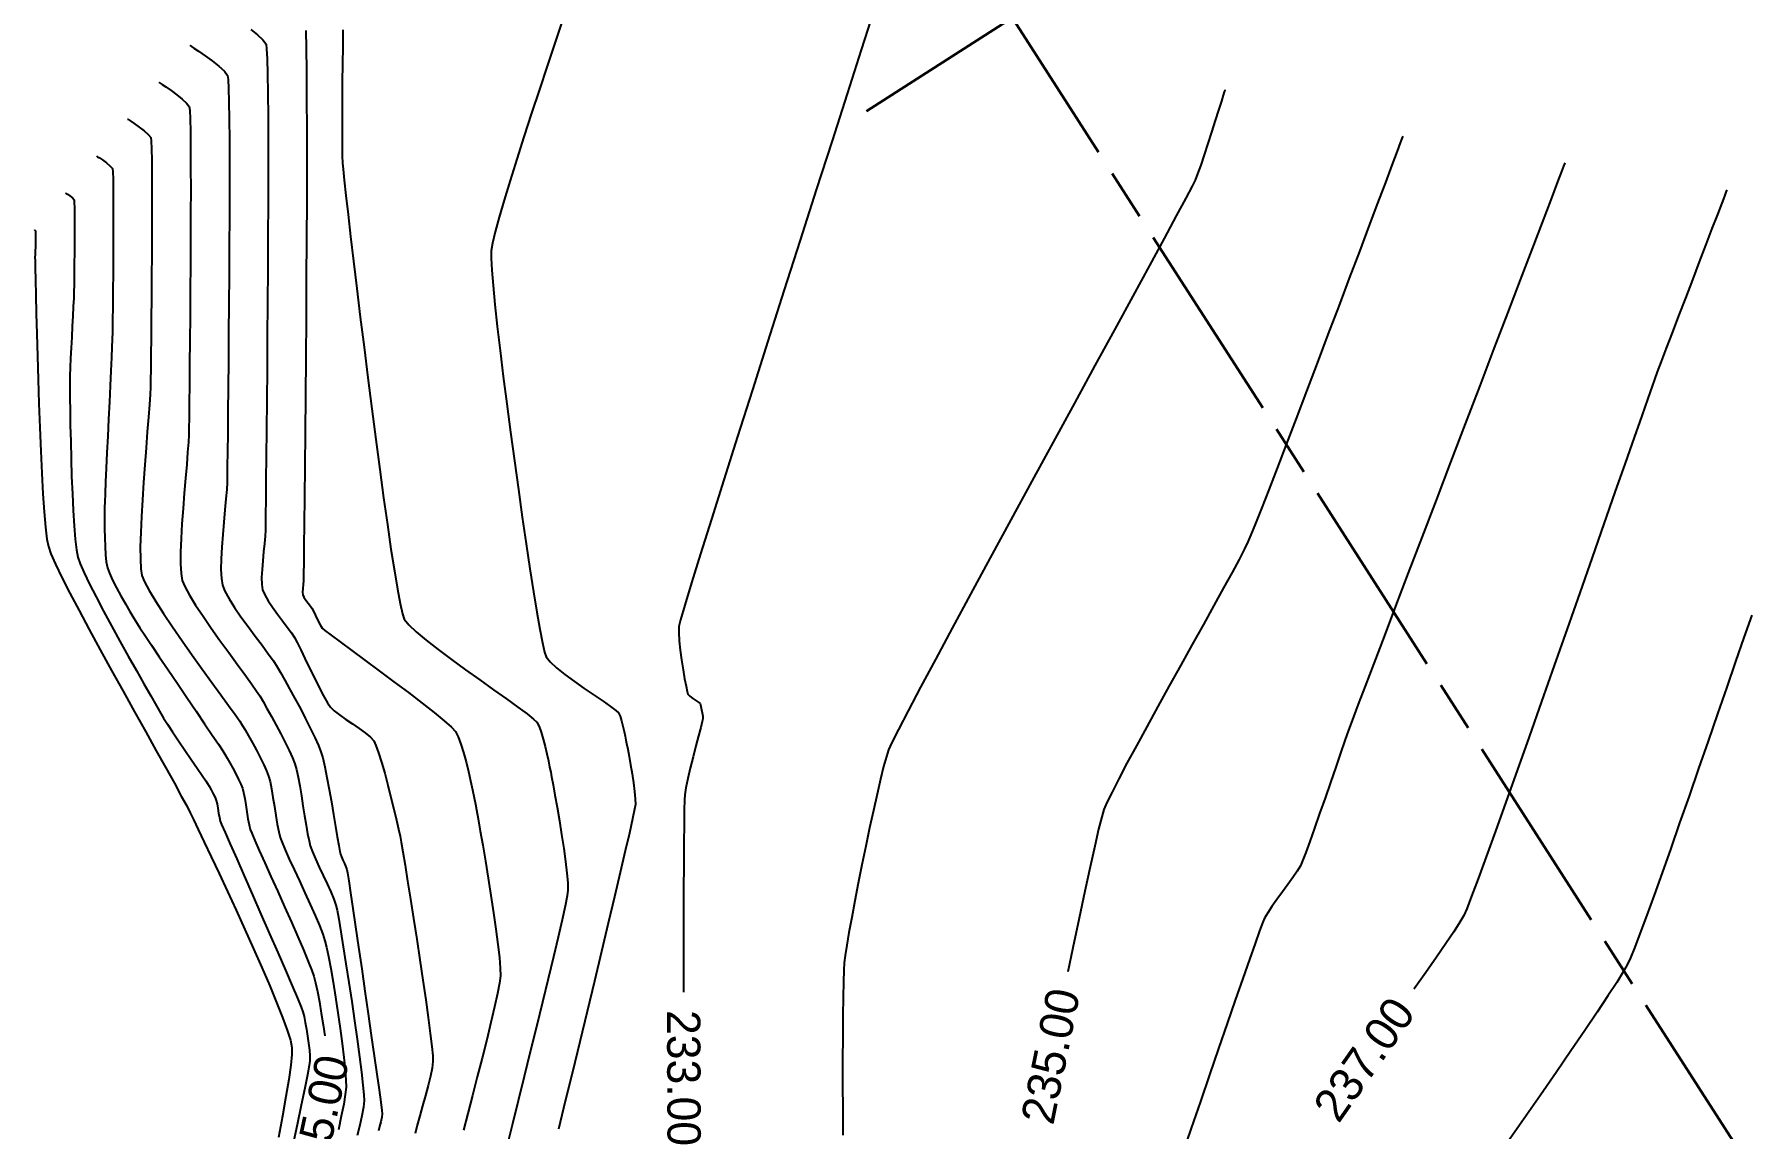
# Model space of a CAD drawing. Header units: metres. Extents: x 708941 to 724052, y 5405153 to 5413472.
# Drawn here: x 708940.7 to 709147.3, y 5412067.6 to 5412199.2 of the extents above; entities that cross this region are included whole.
import ezdxf

# ---------------------------------------------------------------- set-up
doc = ezdxf.new("R2010")
doc.units = ezdxf.units.M
doc.header["$LTSCALE"] = 12.7
doc.header["$MEASUREMENT"] = 0
doc.linetypes.add('ACAD_ISO08W100', pattern=[36, 24, -3, 6, -3])
doc.layers.add('CONT-MJR1', color=252, linetype='Continuous')
doc.layers.add('CONT-MNR1', color=251, linetype='Continuous')
doc.layers.add('corte', color=214, linetype='ACAD_ISO08W100', lineweight=40)

msp = doc.modelspace()

# ---------------------------------------------------------------- linework, layer by layer
at = {"layer": 'CONT-MJR1', "flags": 128}
for points, elevation in [([(708973.36, 5412199.68), (708973.41, 5412197.54), (708973.45, 5412194.78), (708973.47, 5412191.48), (708973.49, 5412187.72), (708973.49, 5412183.59), (708973.48, 5412179.17), (708973.46, 5412174.55), (708973.43, 5412169.8), (708973.4, 5412165.03), (708973.37, 5412160.3), (708973.33, 5412155.7), (708973.29, 5412151.32), (708973.25, 5412147.24), (708973.21, 5412143.55), (708973.18, 5412140.33), (708973.15, 5412137.67), (708973.13, 5412135.64), (708973.11, 5412134.33), (708973.11, 5412133.84), (708973.08, 5412133.49), (708973.04, 5412133.04), (708973, 5412132.55), (708972.98, 5412132.11), (708973.01, 5412131.79), (708973.15, 5412131.51), (708973.38, 5412131.16), (708973.66, 5412130.79), (708973.92, 5412130.44), (708974.1, 5412130.17), (708974.28, 5412129.82), (708974.53, 5412129.3), (708974.8, 5412128.71), (708975.08, 5412128.17), (708975.33, 5412127.79), (708975.66, 5412127.51), (708976.41, 5412126.94), (708977.52, 5412126.12), (708978.91, 5412125.09), (708980.49, 5412123.92), (708982.21, 5412122.65), (708983.97, 5412121.33), (708985.71, 5412120.02), (708987.35, 5412118.77), (708988.81, 5412117.62), (708990.01, 5412116.63), (708990.89, 5412115.86), (708991.36, 5412115.34), (708991.71, 5412114.69), (708992.04, 5412113.83), (708992.36, 5412112.81), (708992.66, 5412111.7), (708992.94, 5412110.54), (708993.19, 5412109.4), (708993.42, 5412108.32), (708993.61, 5412107.37), (708993.77, 5412106.61), (708993.9, 5412105.93), (708994.1, 5412104.83), (708994.36, 5412103.38), (708994.66, 5412101.67), (708994.98, 5412099.76), (708995.31, 5412097.72), (708995.64, 5412095.62), (708995.96, 5412093.55), (708996.24, 5412091.56), (708996.48, 5412089.74), (708996.66, 5412088.15), (708996.77, 5412086.87), (708996.79, 5412085.96), (708996.68, 5412085.1), (708996.44, 5412083.83), (708996.09, 5412082.22), (708995.65, 5412080.35), (708995.13, 5412078.28), (708994.57, 5412076.08), (708993.99, 5412073.83), (708993.41, 5412071.58), (708992.85, 5412069.42), (708992.33, 5412067.41)], 230), ([(709105.36, 5412186.97), (709105.33, 5412186.89), (709105.25, 5412186.66), (709105.05, 5412186.14), (709104.68, 5412185.15), (709104.05, 5412183.48), (709103.26, 5412181.38), (709102.33, 5412178.9), (709101.28, 5412176.12), (709100.13, 5412173.09), (709098.92, 5412169.87), (709097.65, 5412166.51), (709096.35, 5412163.09), (709095.05, 5412159.65), (709093.77, 5412156.27), (709092.52, 5412152.99), (709091.33, 5412149.88), (709090.23, 5412147.01), (709089.23, 5412144.42), (709088.36, 5412142.18), (709087.64, 5412140.35), (709087.09, 5412138.99), (709086.73, 5412138.15), (709086.31, 5412137.3), (709085.66, 5412136.05), (709084.81, 5412134.47), (709083.79, 5412132.61), (709082.63, 5412130.51), (709081.37, 5412128.23), (709080.03, 5412125.83), (709078.64, 5412123.34), (709077.25, 5412120.83), (709075.87, 5412118.34), (709074.55, 5412115.93), (709073.3, 5412113.64), (709072.17, 5412111.54), (709071.18, 5412109.66), (709070.37, 5412108.07), (709069.76, 5412106.82), (709069.39, 5412105.95), (709069.13, 5412105.08), (709068.76, 5412103.6), (709068.29, 5412101.57), (709067.74, 5412099.07), (709067.1, 5412096.15), (709066.41, 5412092.88), (709065.67, 5412089.34), (709065.07, 5412086.44)], 235), ([(708948.19, 5412184.57), (708948.22, 5412184.55), (708948.32, 5412184.48), (708948.53, 5412184.34), (708948.89, 5412184.09), (708949.39, 5412183.73), (708949.84, 5412183.36), (708950.1, 5412183.05), (708950.14, 5412182.67), (708950.17, 5412181.78), (708950.19, 5412180.46), (708950.2, 5412178.8), (708950.2, 5412176.89), (708950.19, 5412174.81), (708950.18, 5412172.64), (708950.17, 5412170.47), (708950.15, 5412168.37), (708950.13, 5412166.45), (708950.11, 5412164.77), (708950.09, 5412163.42), (708950.07, 5412162.49), (708950.04, 5412161.59), (708949.99, 5412160.32), (708949.92, 5412158.74), (708949.83, 5412156.94), (708949.74, 5412154.98), (708949.64, 5412152.93), (708949.54, 5412150.88), (708949.44, 5412148.88), (708949.35, 5412147.02), (708949.27, 5412145.36), (708949.21, 5412143.98), (708949.17, 5412142.95), (708949.16, 5412142.34), (708949.16, 5412141.63), (708949.15, 5412140.73), (708949.16, 5412139.73), (708949.17, 5412138.66), (708949.21, 5412137.6), (708949.27, 5412136.61), (708949.36, 5412135.74), (708949.5, 5412135.05), (708949.73, 5412134.39), (708950.11, 5412133.57), (708950.58, 5412132.64), (708951.11, 5412131.67), (708951.67, 5412130.7), (708952.2, 5412129.79), (708952.68, 5412128.99), (708953.07, 5412128.35), (708953.41, 5412127.82), (708954, 5412126.92), (708954.79, 5412125.74), (708955.74, 5412124.33), (708956.79, 5412122.76), (708957.92, 5412121.11), (708959.05, 5412119.43), (708960.16, 5412117.79), (708961.19, 5412116.27), (708962.1, 5412114.92), (708962.85, 5412113.81), (708963.37, 5412113.02), (708963.64, 5412112.61), (708963.9, 5412112.16), (708964.22, 5412111.58), (708964.58, 5412110.93), (708964.94, 5412110.25), (708965.27, 5412109.59), (708965.55, 5412109), (708965.74, 5412108.52), (708965.88, 5412108), (708966.02, 5412107.31), (708966.15, 5412106.51), (708966.28, 5412105.67), (708966.41, 5412104.86), (708966.54, 5412104.14), (708966.68, 5412103.58), (708966.86, 5412103.11), (708967.24, 5412102.24), (708967.77, 5412101.03), (708968.43, 5412099.56), (708969.18, 5412097.89), (708969.99, 5412096.09), (708970.82, 5412094.25), (708971.63, 5412092.41), (708972.4, 5412090.66), (708973.09, 5412089.07), (708973.67, 5412087.7), (708974.1, 5412086.62), (708974.34, 5412085.91), (708974.54, 5412085.11), (708974.76, 5412084.07), (708975, 5412082.83), (708975.23, 5412081.48), (708975.45, 5412080.06), (708975.64, 5412078.73)], 225)]:
    msp.add_lwpolyline(points, dxfattribs=dict(at, elevation=elevation))
at = {"layer": 'CONT-MNR1', "flags": 128}
for points, elevation in [([(709004.23, 5412200.77), (709003.34, 5412198.15), (709002.42, 5412195.39), (709001.48, 5412192.56), (709000.54, 5412189.7), (708999.62, 5412186.89), (708998.75, 5412184.17), (708997.95, 5412181.61), (708997.23, 5412179.26), (708996.62, 5412177.19), (708996.15, 5412175.44), (708995.82, 5412174.08), (708995.67, 5412173.16), (708995.66, 5412172.27), (708995.74, 5412170.85), (708995.9, 5412168.98), (708996.13, 5412166.7), (708996.41, 5412164.07), (708996.75, 5412161.16), (708997.13, 5412158.03), (708997.55, 5412154.74), (708998, 5412151.34), (708998.46, 5412147.9), (708998.94, 5412144.47), (708999.42, 5412141.13), (708999.89, 5412137.92), (709000.34, 5412134.9), (709000.77, 5412132.15), (709001.17, 5412129.71), (709001.53, 5412127.65), (709001.84, 5412126.03), (709002.1, 5412124.91), (709002.29, 5412124.34), (709002.77, 5412123.74), (709003.55, 5412123.02), (709004.54, 5412122.21), (709005.68, 5412121.37), (709006.87, 5412120.52), (709008.05, 5412119.71), (709009.13, 5412118.98), (709010.03, 5412118.35), (709010.67, 5412117.88), (709010.99, 5412117.59), (709011.18, 5412117.19), (709011.36, 5412116.64), (709011.53, 5412116.01), (709011.67, 5412115.36), (709011.8, 5412114.77), (709011.89, 5412114.32), (709011.97, 5412113.91), (709012.1, 5412113.24), (709012.27, 5412112.36), (709012.45, 5412111.34), (709012.63, 5412110.26), (709012.8, 5412109.17), (709012.93, 5412108.15), (709013.01, 5412107.26), (709013.02, 5412106.57), (709012.93, 5412106.01), (709012.69, 5412104.84), (709012.31, 5412103.14), (709011.81, 5412100.98), (709011.21, 5412098.4), (709010.52, 5412095.48), (709009.76, 5412092.28), (709008.94, 5412088.88), (709008.09, 5412085.32), (709007.21, 5412081.67), (709006.32, 5412078.01), (709005.44, 5412074.39), (709004.59, 5412070.87), (709003.78, 5412067.53)], 232), ([(709041.74, 5412202.17), (709040.19, 5412197.33), (709038.49, 5412192.04), (709036.68, 5412186.39), (709034.79, 5412180.49), (709032.85, 5412174.44), (709030.9, 5412168.34), (709028.97, 5412162.31), (709027.1, 5412156.44), (709025.32, 5412150.84), (709023.67, 5412145.62), (709022.17, 5412140.87), (709020.87, 5412136.71), (709019.79, 5412133.24), (709018.97, 5412130.55), (709018.44, 5412128.76), (709018.25, 5412127.97), (709018.24, 5412127.24), (709018.3, 5412126.27), (709018.42, 5412125.15), (709018.58, 5412123.96), (709018.76, 5412122.78), (709018.95, 5412121.7), (709019.12, 5412120.79), (709019.26, 5412120.15), (709019.35, 5412119.84), (709019.57, 5412119.61), (709019.92, 5412119.33), (709020.31, 5412119.06), (709020.64, 5412118.84), (709020.8, 5412118.71), (709020.86, 5412118.55), (709020.91, 5412118.34), (709020.95, 5412118.17), (709020.99, 5412117.95), (709021.06, 5412117.58), (709021.12, 5412117.18), (709021.14, 5412116.88), (709021.07, 5412116.56), (709020.89, 5412115.84), (709020.62, 5412114.83), (709020.3, 5412113.61), (709019.96, 5412112.29), (709019.63, 5412110.94), (709019.33, 5412109.68), (709019.1, 5412108.58), (709018.96, 5412107.74), (709018.93, 5412107.14), (709018.9, 5412105.93), (709018.88, 5412104.19), (709018.85, 5412101.97), (709018.84, 5412099.34), (709018.82, 5412096.36), (709018.81, 5412093.1), (709018.81, 5412089.61), (709018.81, 5412085.95), (709018.81, 5412084)], 233), ([(708966.76, 5412199.79), (708967.56, 5412199.13), (708968.2, 5412198.53), (708968.58, 5412198), (708968.65, 5412197.46), (708968.72, 5412196.26), (708968.76, 5412194.45), (708968.8, 5412192.12), (708968.82, 5412189.33), (708968.83, 5412186.15), (708968.83, 5412182.65), (708968.82, 5412178.91), (708968.81, 5412174.98), (708968.79, 5412170.95), (708968.76, 5412166.88), (708968.73, 5412162.84), (708968.7, 5412158.91), (708968.67, 5412155.15), (708968.64, 5412151.63), (708968.6, 5412148.43), (708968.57, 5412145.61), (708968.55, 5412143.24), (708968.52, 5412141.4), (708968.51, 5412140.15), (708968.5, 5412139.57), (708968.46, 5412138.86), (708968.38, 5412137.97), (708968.28, 5412136.96), (708968.18, 5412135.89), (708968.1, 5412134.84), (708968.05, 5412133.86), (708968.07, 5412133.02), (708968.17, 5412132.37), (708968.42, 5412131.78), (708968.83, 5412131.07), (708969.36, 5412130.3), (708969.95, 5412129.48), (708970.56, 5412128.67), (708971.14, 5412127.91), (708971.64, 5412127.22), (708972.01, 5412126.66), (708972.33, 5412126.06), (708972.76, 5412125.19), (708973.27, 5412124.14), (708973.83, 5412122.98), (708974.41, 5412121.79), (708974.97, 5412120.64), (708975.5, 5412119.62), (708975.96, 5412118.81), (708976.33, 5412118.27), (708976.78, 5412117.83), (708977.42, 5412117.34), (708978.18, 5412116.81), (708978.99, 5412116.27), (708979.8, 5412115.72), (708980.53, 5412115.19), (708981.14, 5412114.68), (708981.55, 5412114.22), (708981.81, 5412113.68), (708982.13, 5412112.8), (708982.48, 5412111.66), (708982.86, 5412110.33), (708983.24, 5412108.9), (708983.61, 5412107.43), (708983.96, 5412106.01), (708984.27, 5412104.7), (708984.52, 5412103.59), (708984.71, 5412102.76), (708984.84, 5412102.05), (708985.04, 5412100.86), (708985.31, 5412099.27), (708985.62, 5412097.36), (708985.96, 5412095.19), (708986.33, 5412092.84), (708986.71, 5412090.38), (708987.08, 5412087.89), (708987.45, 5412085.43), (708987.79, 5412083.09), (708988.09, 5412080.94), (708988.34, 5412079.04), (708988.52, 5412077.48), (708988.64, 5412076.33), (708988.67, 5412075.66), (708988.57, 5412074.86), (708988.37, 5412073.88), (708988.09, 5412072.76), (708987.76, 5412071.55), (708987.41, 5412070.32), (708987.07, 5412069.11), (708986.77, 5412067.99), (708986.54, 5412067)], 229), ([(708977.83, 5412199.74), (708977.81, 5412197.74), (708977.79, 5412195.62), (708977.76, 5412193.47), (708977.75, 5412191.34), (708977.73, 5412189.32), (708977.73, 5412187.47), (708977.73, 5412185.87), (708977.75, 5412184.6), (708977.79, 5412183.71), (708977.85, 5412182.97), (708977.99, 5412181.65), (708978.19, 5412179.82), (708978.45, 5412177.55), (708978.76, 5412174.89), (708979.11, 5412171.9), (708979.5, 5412168.65), (708979.92, 5412165.18), (708980.37, 5412161.57), (708980.83, 5412157.88), (708981.3, 5412154.16), (708981.78, 5412150.47), (708982.26, 5412146.88), (708982.73, 5412143.45), (708983.18, 5412140.23), (708983.61, 5412137.29), (708984.02, 5412134.69), (708984.39, 5412132.48), (708984.72, 5412130.73), (708985, 5412129.5), (708985.22, 5412128.85), (708985.75, 5412128.18), (708986.65, 5412127.33), (708987.86, 5412126.32), (708989.29, 5412125.2), (708990.89, 5412124.01), (708992.59, 5412122.78), (708994.3, 5412121.56), (708995.97, 5412120.37), (708997.52, 5412119.27), (708998.89, 5412118.29), (709000, 5412117.47), (709000.78, 5412116.85), (709001.17, 5412116.47), (709001.44, 5412115.95), (709001.7, 5412115.26), (709001.94, 5412114.44), (709002.17, 5412113.56), (709002.37, 5412112.67), (709002.55, 5412111.82), (709002.7, 5412111.06), (709002.83, 5412110.46), (709002.94, 5412109.88), (709003.12, 5412108.93), (709003.35, 5412107.69), (709003.6, 5412106.23), (709003.88, 5412104.62), (709004.15, 5412102.95), (709004.4, 5412101.29), (709004.62, 5412099.71), (709004.79, 5412098.3), (709004.89, 5412097.13), (709004.9, 5412096.27), (709004.81, 5412095.57), (709004.57, 5412094.36), (709004.2, 5412092.68), (709003.73, 5412090.63), (709003.17, 5412088.25), (709002.54, 5412085.61), (709001.85, 5412082.79), (709001.12, 5412079.84), (709000.38, 5412076.84), (708999.64, 5412073.85), (708998.92, 5412070.94), (708998.23, 5412068.17), (708997.59, 5412065.61)], 231), ([(708959.42, 5412197.88), (708959.47, 5412197.84), (708959.61, 5412197.74), (708959.91, 5412197.54), (708960.45, 5412197.17), (708961.26, 5412196.62), (708962.12, 5412196), (708962.92, 5412195.37), (708963.57, 5412194.77), (708963.96, 5412194.26), (708964.02, 5412193.78), (708964.08, 5412192.7), (708964.12, 5412191.08), (708964.15, 5412188.99), (708964.17, 5412186.5), (708964.17, 5412183.67), (708964.17, 5412180.56), (708964.17, 5412177.25), (708964.15, 5412173.8), (708964.13, 5412170.27), (708964.11, 5412166.73), (708964.08, 5412163.25), (708964.05, 5412159.88), (708964.02, 5412156.71), (708964, 5412153.79), (708963.97, 5412151.19), (708963.94, 5412148.98), (708963.92, 5412147.21), (708963.9, 5412145.96), (708963.89, 5412145.3), (708963.85, 5412144.44), (708963.76, 5412143.32), (708963.64, 5412142), (708963.5, 5412140.54), (708963.37, 5412139.03), (708963.26, 5412137.53), (708963.19, 5412136.1), (708963.16, 5412134.82), (708963.21, 5412133.74), (708963.33, 5412132.95), (708963.63, 5412132.22), (708964.13, 5412131.31), (708964.8, 5412130.28), (708965.57, 5412129.15), (708966.42, 5412127.99), (708967.27, 5412126.83), (708968.1, 5412125.72), (708968.85, 5412124.71), (708969.47, 5412123.83), (708969.92, 5412123.14), (708970.32, 5412122.44), (708970.84, 5412121.54), (708971.42, 5412120.48), (708972.06, 5412119.32), (708972.71, 5412118.1), (708973.34, 5412116.87), (708973.94, 5412115.69), (708974.46, 5412114.61), (708974.89, 5412113.67), (708975.18, 5412112.92), (708975.4, 5412112.17), (708975.64, 5412111.11), (708975.9, 5412109.82), (708976.18, 5412108.39), (708976.45, 5412106.88), (708976.71, 5412105.37), (708976.95, 5412103.94), (708977.16, 5412102.68), (708977.34, 5412101.64), (708977.46, 5412100.92), (708977.53, 5412100.59), (708977.65, 5412100.28), (708977.83, 5412099.88), (708978.03, 5412099.46), (708978.2, 5412099.07), (708978.32, 5412098.76), (708978.39, 5412098.36), (708978.54, 5412097.4), (708978.76, 5412095.94), (708979.03, 5412094.06), (708979.36, 5412091.86), (708979.72, 5412089.42), (708980.1, 5412086.8), (708980.49, 5412084.11), (708980.88, 5412081.41), (708981.25, 5412078.79), (708981.6, 5412076.34), (708981.92, 5412074.13), (708982.18, 5412072.24), (708982.38, 5412070.77), (708982.51, 5412069.78), (708982.55, 5412069.36), (708982.5, 5412068.95), (708982.38, 5412068.42), (708982.24, 5412067.86), (708982.11, 5412067.33)], 228), ([(708955.67, 5412193.45), (708955.71, 5412193.41), (708955.83, 5412193.33), (708956.07, 5412193.16), (708956.51, 5412192.87), (708957.16, 5412192.43), (708957.85, 5412191.93), (708958.5, 5412191.42), (708959.03, 5412190.94), (708959.34, 5412190.53), (708959.4, 5412190.07), (708959.44, 5412189.04), (708959.48, 5412187.5), (708959.5, 5412185.52), (708959.51, 5412183.18), (708959.52, 5412180.53), (708959.51, 5412177.66), (708959.5, 5412174.63), (708959.49, 5412171.51), (708959.47, 5412168.37), (708959.44, 5412165.29), (708959.42, 5412162.32), (708959.39, 5412159.55), (708959.36, 5412157.04), (708959.34, 5412154.87), (708959.32, 5412153.09), (708959.3, 5412151.79), (708959.28, 5412151.03), (708959.24, 5412150.15), (708959.15, 5412148.94), (708959.04, 5412147.47), (708958.9, 5412145.81), (708958.75, 5412144.02), (708958.6, 5412142.17), (708958.47, 5412140.33), (708958.37, 5412138.56), (708958.31, 5412136.93), (708958.31, 5412135.5), (708958.36, 5412134.35), (708958.49, 5412133.53), (708958.8, 5412132.77), (708959.36, 5412131.76), (708960.1, 5412130.55), (708961, 5412129.21), (708961.99, 5412127.77), (708963.04, 5412126.3), (708964.09, 5412124.84), (708965.1, 5412123.45), (708966.03, 5412122.19), (708966.83, 5412121.09), (708967.44, 5412120.22), (708967.82, 5412119.63), (708968.22, 5412118.96), (708968.69, 5412118.12), (708969.23, 5412117.16), (708969.79, 5412116.13), (708970.35, 5412115.07), (708970.88, 5412114.03), (708971.36, 5412113.05), (708971.75, 5412112.18), (708972.04, 5412111.45), (708972.23, 5412110.76), (708972.43, 5412109.86), (708972.63, 5412108.8), (708972.83, 5412107.63), (708973.03, 5412106.42), (708973.22, 5412105.22), (708973.41, 5412104.08), (708973.59, 5412103.06), (708973.76, 5412102.21), (708973.91, 5412101.59), (708974.17, 5412100.88), (708974.54, 5412100.02), (708974.99, 5412099.05), (708975.47, 5412098.03), (708975.95, 5412097.02), (708976.39, 5412096.05), (708976.75, 5412095.19), (708976.99, 5412094.48), (708977.13, 5412093.86), (708977.33, 5412092.77), (708977.59, 5412091.27), (708977.88, 5412089.46), (708978.2, 5412087.4), (708978.54, 5412085.18), (708978.89, 5412082.88), (708979.22, 5412080.57), (708979.54, 5412078.33), (708979.82, 5412076.24), (708980.06, 5412074.38), (708980.24, 5412072.83), (708980.35, 5412071.66), (708980.38, 5412070.96), (708980.3, 5412070.15), (708980.12, 5412069.14), (708979.86, 5412067.99), (708979.56, 5412066.74)], 227), ([(709083.95, 5412192.53), (709083.93, 5412192.46), (709083.87, 5412192.27), (709083.75, 5412191.87), (709083.53, 5412191.18), (709083.19, 5412190.09), (709082.79, 5412188.83), (709082.36, 5412187.45), (709081.91, 5412186.05), (709081.46, 5412184.7), (709081.04, 5412183.46), (709080.67, 5412182.41), (709080.36, 5412181.64), (709080.01, 5412180.94), (709079.24, 5412179.49), (709078.1, 5412177.36), (709076.63, 5412174.64), (709074.87, 5412171.39), (709072.86, 5412167.71), (709070.66, 5412163.67), (709068.31, 5412159.35), (709065.84, 5412154.82), (709063.3, 5412150.16), (709060.74, 5412145.46), (709058.2, 5412140.79), (709055.73, 5412136.24), (709053.36, 5412131.87), (709051.15, 5412127.76), (709049.13, 5412124.01), (709047.34, 5412120.68), (709045.85, 5412117.85), (709044.67, 5412115.6), (709043.87, 5412114.01), (709043.49, 5412113.16), (709043.22, 5412112.33), (709042.89, 5412111.12), (709042.52, 5412109.6), (709042.11, 5412107.83), (709041.66, 5412105.86), (709041.21, 5412103.75), (709040.74, 5412101.54), (709040.28, 5412099.31), (709039.84, 5412097.1), (709039.43, 5412094.98), (709039.05, 5412092.99), (709038.72, 5412091.19), (709038.46, 5412089.65), (709038.26, 5412088.41), (709038.15, 5412087.54), (709038.09, 5412086.66), (709038.05, 5412085.25), (709038.01, 5412083.4), (709037.99, 5412081.17), (709037.97, 5412078.62), (709037.96, 5412075.85), (709037.96, 5412072.9), (709037.97, 5412069.87), (709037.98, 5412066.81)], 234), ([(708951.93, 5412189.01), (708951.97, 5412188.98), (708952.08, 5412188.9), (708952.31, 5412188.74), (708952.72, 5412188.47), (708953.32, 5412188.05), (708953.93, 5412187.59), (708954.42, 5412187.16), (708954.72, 5412186.79), (708954.77, 5412186.38), (708954.81, 5412185.44), (708954.83, 5412184.05), (708954.85, 5412182.27), (708954.86, 5412180.18), (708954.86, 5412177.84), (708954.85, 5412175.33), (708954.84, 5412172.72), (708954.82, 5412170.09), (708954.8, 5412167.49), (708954.78, 5412165), (708954.76, 5412162.7), (708954.73, 5412160.66), (708954.71, 5412158.94), (708954.69, 5412157.62), (708954.68, 5412156.76), (708954.64, 5412155.89), (708954.55, 5412154.66), (708954.44, 5412153.14), (708954.3, 5412151.38), (708954.15, 5412149.45), (708953.99, 5412147.41), (708953.84, 5412145.31), (708953.7, 5412143.22), (708953.58, 5412141.19), (708953.5, 5412139.29), (708953.45, 5412137.57), (708953.46, 5412136.09), (708953.52, 5412134.92), (708953.65, 5412134.11), (708953.97, 5412133.34), (708954.53, 5412132.29), (708955.31, 5412131), (708956.26, 5412129.53), (708957.34, 5412127.93), (708958.5, 5412126.25), (708959.7, 5412124.54), (708960.9, 5412122.86), (708962.06, 5412121.25), (708963.14, 5412119.77), (708964.08, 5412118.46), (708964.86, 5412117.38), (708965.42, 5412116.58), (708965.73, 5412116.12), (708966.07, 5412115.54), (708966.48, 5412114.81), (708966.94, 5412113.98), (708967.42, 5412113.1), (708967.88, 5412112.21), (708968.3, 5412111.36), (708968.64, 5412110.61), (708968.89, 5412109.99), (708969.07, 5412109.32), (708969.25, 5412108.45), (708969.42, 5412107.43), (708969.59, 5412106.34), (708969.77, 5412105.25), (708969.94, 5412104.21), (708970.12, 5412103.3), (708970.3, 5412102.59), (708970.52, 5412101.99), (708970.89, 5412101.11), (708971.38, 5412100.01), (708971.96, 5412098.75), (708972.59, 5412097.38), (708973.24, 5412095.96), (708973.89, 5412094.55), (708974.48, 5412093.21), (708975, 5412092), (708975.41, 5412090.97), (708975.67, 5412090.19), (708975.86, 5412089.41), (708976.09, 5412088.27), (708976.36, 5412086.84), (708976.64, 5412085.19), (708976.93, 5412083.4), (708977.22, 5412081.52), (708977.49, 5412079.64), (708977.74, 5412077.83), (708977.94, 5412076.14), (708978.1, 5412074.65), (708978.19, 5412073.43), (708978.21, 5412072.56), (708978.12, 5412071.69), (708977.93, 5412070.51), (708977.64, 5412069.07), (708977.29, 5412067.45)], 226), ([(709124.85, 5412183.73), (709124.82, 5412183.64), (709124.71, 5412183.36), (709124.47, 5412182.71), (709123.99, 5412181.46), (709123.16, 5412179.3), (709122.12, 5412176.57), (709120.88, 5412173.34), (709119.49, 5412169.68), (709117.96, 5412165.68), (709116.32, 5412161.41), (709114.62, 5412156.94), (709112.87, 5412152.36), (709111.11, 5412147.74), (709109.36, 5412143.16), (709107.65, 5412138.7), (709106.02, 5412134.42), (709104.49, 5412130.42), (709103.1, 5412126.76), (709101.86, 5412123.53), (709100.82, 5412120.79), (709100, 5412118.63), (709099.43, 5412117.13), (709099.14, 5412116.36), (709098.83, 5412115.49), (709098.4, 5412114.26), (709097.88, 5412112.76), (709097.29, 5412111.05), (709096.65, 5412109.21), (709096, 5412107.33), (709095.35, 5412105.47), (709094.73, 5412103.71), (709094.17, 5412102.12), (709093.68, 5412100.79), (709093.29, 5412099.79), (709093.03, 5412099.18), (709092.66, 5412098.55), (709092.14, 5412097.79), (709091.53, 5412096.94), (709090.88, 5412096.05), (709090.22, 5412095.16), (709089.61, 5412094.31), (709089.1, 5412093.55), (709088.73, 5412092.91), (709088.52, 5412092.4), (709088.13, 5412091.36), (709087.59, 5412089.85), (709086.91, 5412087.92), (709086.11, 5412085.64), (709085.2, 5412083.05), (709084.22, 5412080.22), (709083.18, 5412077.21), (709082.1, 5412074.07), (709081, 5412070.86), (709079.89, 5412067.64), (709078.81, 5412064.46)], 236), ([(708944.45, 5412180.13), (708944.47, 5412180.12), (708944.54, 5412180.07), (708944.7, 5412179.96), (708944.96, 5412179.78), (708945.28, 5412179.53), (708945.48, 5412179.31), (708945.5, 5412179), (708945.52, 5412178.28), (708945.53, 5412177.23), (708945.53, 5412175.94), (708945.53, 5412174.5), (708945.52, 5412173.01), (708945.51, 5412171.54), (708945.49, 5412170.2), (708945.48, 5412169.06), (708945.46, 5412168.23), (708945.44, 5412167.45), (708945.39, 5412166.46), (708945.33, 5412165.32), (708945.27, 5412164.08), (708945.2, 5412162.79), (708945.13, 5412161.5), (708945.07, 5412160.26), (708945.02, 5412159.12), (708944.98, 5412158.13), (708944.97, 5412157.36), (708944.97, 5412156.62), (708944.99, 5412155.46), (708945.01, 5412153.97), (708945.03, 5412152.2), (708945.08, 5412150.24), (708945.13, 5412148.16), (708945.19, 5412146.02), (708945.28, 5412143.92), (708945.37, 5412141.91), (708945.49, 5412140.07), (708945.62, 5412138.48), (708945.77, 5412137.2), (708945.94, 5412136.32), (708946.22, 5412135.53), (708946.71, 5412134.43), (708947.36, 5412133.08), (708948.15, 5412131.53), (708949.04, 5412129.83), (708950, 5412128.05), (708951, 5412126.22), (708952, 5412124.42), (708952.98, 5412122.68), (708953.89, 5412121.07), (708954.71, 5412119.64), (708955.4, 5412118.44), (708955.93, 5412117.53), (708956.26, 5412116.97), (708956.71, 5412116.25), (708957.32, 5412115.32), (708958.04, 5412114.24), (708958.81, 5412113.11), (708959.58, 5412111.98), (708960.29, 5412110.94), (708960.89, 5412110.06), (708961.33, 5412109.42), (708961.54, 5412109.1), (708961.74, 5412108.76), (708961.98, 5412108.32), (708962.23, 5412107.85), (708962.45, 5412107.41), (708962.6, 5412107.05), (708962.69, 5412106.66), (708962.79, 5412106.13), (708962.88, 5412105.54), (708962.97, 5412105), (708963.07, 5412104.58), (708963.24, 5412104.17), (708963.65, 5412103.21), (708964.27, 5412101.8), (708965.05, 5412100.02), (708965.95, 5412097.97), (708966.94, 5412095.72), (708967.97, 5412093.38), (708969, 5412091.03), (708970, 5412088.75), (708970.92, 5412086.64), (708971.72, 5412084.78), (708972.36, 5412083.27), (708972.81, 5412082.19), (708973.02, 5412081.63), (708973.16, 5412081.07), (708973.31, 5412080.36), (708973.45, 5412079.56), (708973.59, 5412078.71), (708973.71, 5412077.85), (708973.8, 5412077.04), (708973.85, 5412076.33), (708973.86, 5412075.75), (708973.78, 5412075.19), (708973.57, 5412074.06), (708973.24, 5412072.44), (708972.82, 5412070.4), (708972.33, 5412068.04), (708971.77, 5412065.44)], 224), ([(709144.34, 5412180.49), (709144.31, 5412180.41), (709144.23, 5412180.2), (709144.06, 5412179.75), (709143.74, 5412178.9), (709143.21, 5412177.52), (709142.56, 5412175.84), (709141.83, 5412173.92), (709141.03, 5412171.85), (709140.2, 5412169.68), (709139.36, 5412167.48), (709138.54, 5412165.34), (709137.77, 5412163.3), (709137.06, 5412161.45), (709136.46, 5412159.86), (709135.98, 5412158.59), (709135.65, 5412157.7), (709135.36, 5412156.9), (709134.84, 5412155.42), (709134.1, 5412153.33), (709133.18, 5412150.7), (709132.1, 5412147.61), (709130.88, 5412144.12), (709129.55, 5412140.31), (709128.13, 5412136.26), (709126.64, 5412132.02), (709125.12, 5412127.68), (709123.58, 5412123.3), (709122.05, 5412118.95), (709120.55, 5412114.72), (709119.11, 5412110.66), (709117.75, 5412106.85), (709116.5, 5412103.36), (709115.38, 5412100.26), (709114.42, 5412097.63), (709113.63, 5412095.53), (709113.05, 5412094.04), (709112.7, 5412093.23), (709112.23, 5412092.41), (709111.5, 5412091.27), (709110.54, 5412089.84), (709109.4, 5412088.19), (709108.12, 5412086.36), (709106.74, 5412084.4), (709106.7, 5412084.36)], 237), ([(708940.71, 5412175.7), (708940.71, 5412175.69), (708940.74, 5412175.67), (708940.8, 5412175.62), (708940.86, 5412175.58), (708940.86, 5412175.36), (708940.86, 5412174.89), (708940.86, 5412174.36), (708940.85, 5412173.96), (708940.84, 5412173.61), (708940.81, 5412173.16), (708940.79, 5412172.72), (708940.78, 5412172.37), (708940.79, 5412172), (708940.81, 5412171.08), (708940.84, 5412169.66), (708940.88, 5412167.82), (708940.93, 5412165.63), (708940.99, 5412163.17), (708941.07, 5412160.49), (708941.16, 5412157.67), (708941.25, 5412154.78), (708941.36, 5412151.9), (708941.48, 5412149.08), (708941.6, 5412146.4), (708941.74, 5412143.94), (708941.89, 5412141.75), (708942.04, 5412139.92), (708942.21, 5412138.5), (708942.39, 5412137.58), (708942.7, 5412136.72), (708943.26, 5412135.46), (708944.03, 5412133.87), (708944.99, 5412132), (708946.1, 5412129.89), (708947.32, 5412127.6), (708948.64, 5412125.19), (708950, 5412122.7), (708951.39, 5412120.19), (708952.77, 5412117.71), (708954.11, 5412115.31), (708955.37, 5412113.04), (708956.53, 5412110.97), (708957.55, 5412109.13), (708958.39, 5412107.59), (708959.04, 5412106.39), (708959.45, 5412105.58), (708959.85, 5412104.76), (708960.42, 5412103.56), (708961.15, 5412102.04), (708961.99, 5412100.26), (708962.93, 5412098.27), (708963.94, 5412096.11), (708964.98, 5412093.85), (708966.04, 5412091.53), (708967.08, 5412089.21), (708968.09, 5412086.95), (708969.02, 5412084.78), (708969.85, 5412082.77), (708970.57, 5412080.97), (708971.13, 5412079.43), (708971.51, 5412078.21), (708971.69, 5412077.35), (708971.68, 5412076.51), (708971.56, 5412075.21), (708971.32, 5412073.5), (708970.98, 5412071.44), (708970.56, 5412069.09), (708970.08, 5412066.51)], 223), ([(709147.34, 5412129.35), (709146.41, 5412126.67), (709145.4, 5412123.76), (709144.34, 5412120.68), (709143.23, 5412117.47), (709142.09, 5412114.19), (709140.94, 5412110.88), (709139.8, 5412107.59), (709138.67, 5412104.37), (709137.59, 5412101.28), (709136.55, 5412098.36), (709135.59, 5412095.67), (709134.71, 5412093.24), (709133.93, 5412091.14), (709133.27, 5412089.41), (709132.75, 5412088.11), (709132.37, 5412087.27), (709131.89, 5412086.43), (709131.1, 5412085.17), (709130.04, 5412083.55), (709128.75, 5412081.6), (709127.25, 5412079.39), (709125.59, 5412076.95), (709123.8, 5412074.34), (709121.91, 5412071.62), (709119.97, 5412068.82), (709118.01, 5412066)], 238)]:
    msp.add_lwpolyline(points, dxfattribs=dict(at, elevation=elevation))
at = {"layer": 'corte', "color": 6, "ltscale": 0.08}
msp.add_line((709503.51, 5411507.93), (709048.78, 5412216.13), dxfattribs=at)
msp.add_line((709503.51, 5411507.93), (709048.78, 5412216.13), dxfattribs=at)
at = {"layer": 'corte', "color": 6}
msp.add_lwpolyline([(709040.85, 5412189.95), (709124.68, 5412243.78), (709086.67, 5412236.68), (709101.89, 5412214.27)], dxfattribs=at)
msp.add_lwpolyline([(709040.85, 5412189.95), (709124.68, 5412243.78), (709086.67, 5412236.68), (709101.89, 5412214.27)], dxfattribs=at)

# ---------------------------------------------------------------- texts
at = {"layer": 'CONT-MJR1', "char_height": 4, "attachment_point": 5}
for s, insert, rotation in [('{235.00}', (709062.99, 5412076.31, 235), 78.5229), ('{225.00}', (708974.95, 5412068.31, 225), 77.8067)]:
    msp.add_mtext(s, dxfattribs=dict(at, insert=insert, rotation=rotation))
at = {"layer": 'CONT-MNR1', "char_height": 4, "attachment_point": 5}
for s, insert, rotation in [('{237.00}', (709100.72, 5412075.93, 237), 54.9433), ('{233.00}', (709018.83, 5412073.67, 233), 270.2101)]:
    msp.add_mtext(s, dxfattribs=dict(at, insert=insert, rotation=rotation))

doc.saveas('drawing.dxf')
